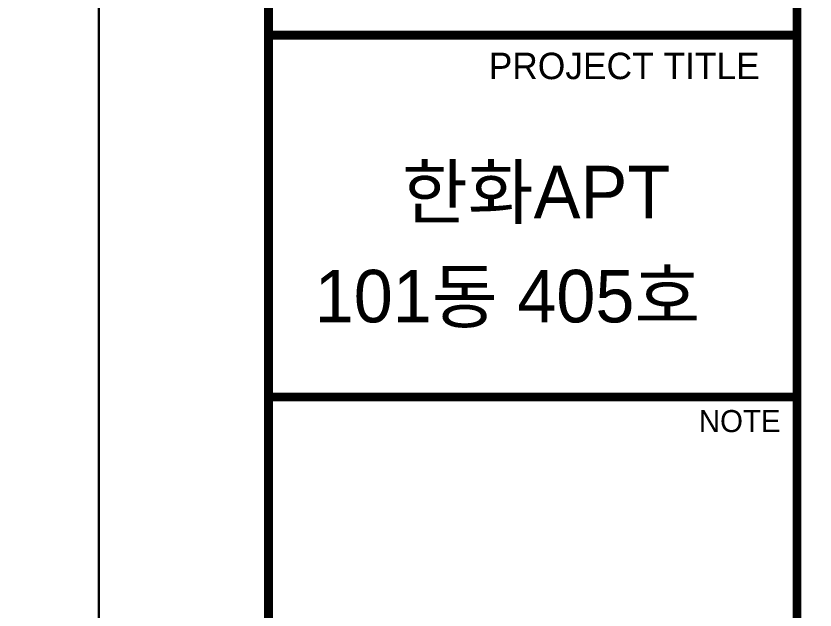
# Model space of a CAD drawing. Header units: millimetres. Extents: x -41292 to 298682, y -22072 to 33155.
# Drawn here: x 21046 to 23399, y 11507 to 13255 of the extents above; entities that cross this region are included whole.
import ezdxf

# ---------------------------------------------------------------- set-up
doc = ezdxf.new("R2010")
doc.units = ezdxf.units.MM
doc.layers.add('기타', color=1, linetype='Continuous')
doc.styles.add('TITLE_BLOCK_01', font='', dxfattribs={"height": 2.5})
doc.styles.add('휴먼엑스포', font='')
doc.styles.get('TITLE_BLOCK_01').set_extended_font_data('AvantGarde Bk BT')
doc.styles.get('휴먼엑스포').set_extended_font_data('휴먼엑스포')

msp = doc.modelspace()

# ---------------------------------------------------------------- linework, layer by layer
at = {"const_width": 25.94}
msp.add_lwpolyline([(41789.27, 653.15), (21789.27, 653.15), (21789.27, 14503.15), (41789.27, 14503.15)], close=True, dxfattribs=at)
for points in [[(23345.95, 653.15), (23345.95, 14503.15)], [(21789.27, 13198.76), (23345.95, 13198.76)], [(21783.45, 12133.67), (23340.13, 12133.67)], [(21789.27, 12133.67), (23345.95, 12133.67)]]:
    msp.add_lwpolyline(points, dxfattribs=at)
at = {"layer": '기타'}
for points in [[(21289.27, 153.15), (289.27, 153.15), (289.27, 15003.15), (21289.27, 15003.15)], [(42289.27, 153.15), (21289.27, 153.15), (21289.27, 15003.15), (42289.27, 15003.15)]]:
    msp.add_lwpolyline(points, close=True, dxfattribs=at)

# ---------------------------------------------------------------- texts
for s, height, style, p in [('PROJECT TITLE', 77.8339, 'TITLE_BLOCK_01', (22437.93, 13069.14)), ('한화APT', 154.661, '휴먼엑스포', (22182.15, 12659.66)), ('101동 405호', 154.661, '휴먼엑스포', (21925.42, 12353.23)), ('NOTE', 64.862, 'TITLE_BLOCK_01', (23056.63, 12030.48))]:
    msp.add_text(s, height=height, dxfattribs=dict(style=style)).set_placement(p)

doc.saveas('drawing.dxf')
